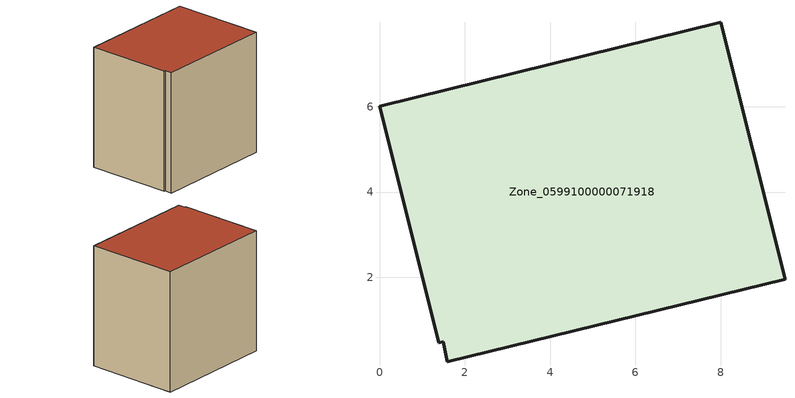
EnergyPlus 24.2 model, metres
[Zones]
Zone_0599100000071918
 floor ground (C_G): 1.49,0.49 1.39,0.47 0,6.01 8,7.98 9.51,1.95 1.59,0.02 z0
 wall outside (C_F): 9.51,1.95 8,7.98 0,6.01 1.39,0.47 1.49,0.49 1.59,0.02 9.51,1.95 z0:8.16
 roof outside (C_R): 1.59,0.02 9.51,1.95 8,7.98 0,6.01 1.39,0.47 1.49,0.49 z8.16
[BUILDING]
Pand.0599100000071918: North Axis=0; Terrain=City; Loads Convergence Tolerance Value=0.04; Temperature Convergence Tolerance Value=0.4; Solar Distribution=FullExterior; Maximum Number of Warmup Days=25; Minimum Number of Warmup Days=1
[Site:Location]
Rotterdam.The.Hague.AP_ZH_NLD Design_Conditions: Latitude=51.96; Longitude=4.45; Time Zone=1; Elevation=-4.5
[SITE:GROUNDTEMPERATURE:BUILDINGSURFACE]
18, 18, 18, 18, 18, 18, 18, 18, 18, 18, 18, 18
[MATERIAL] Thermal Absorptance=0.9; Solar Absorptance=0.7; Visible Absorptance=0.7
Name | Roughness | Thickness | Conductivity | Density | Specific Heat
G.TI.1946-1964 | MediumSmooth | 0.15 | 1 | 540 | 1210
F.TI.1946-1964 | Rough | 0.3 | 0.857143 | 1920 | 840
R.TI.1946-1964 | MediumRough | 0.2 | 0.277778 | 1500 | 1000
[CONSTRUCTION]
C_G: G.TI.1946-1964
C_F: F.TI.1946-1964
C_R: R.TI.1946-1964
[ZONE]
Zone_0599100000071918: Type=1; Multiplier=1; Ceiling Height=Autocalculate; Volume=Autocalculate; Floor Area=autocalculate; Part of Total Floor Area=Yes
[ZONEINFILTRATION:DESIGNFLOWRATE]
Infil_Zone_0599100000071918: Zone or ZoneList or Space or SpaceList=Zone_0599100000071918; Schedule=AlwaysOn; Design Flow Rate Calculation Method=Flow/Area; Flow Rate per Floor Area=0.003; Constant Term Coefficient=1; Temperature Term Coefficient=0; Velocity Term Coefficient=0; Velocity Squared Term Coefficient=0
[HVACTEMPLATE:ZONE:IDEALLOADSAIRSYSTEM]
Zone_0599100000071918: Maximum Heating Supply Air Temperature=50; Minimum Cooling Supply Air Temperature=13; Maximum Heating Supply Air Humidity Ratio=0.0156; Minimum Cooling Supply Air Humidity Ratio=0.0077; Heating Limit=NoLimit; Cooling Limit=NoLimit; Dehumidification Control Type=ConstantSensibleHeatRatio; Cooling Sensible Heat Ratio=0.7; Dehumidification Setpoint=60; Humidification Control Type=None; Humidification Setpoint=30; Outdoor Air Method=None; Outdoor Air Flow Rate per Person=0.00944; Outdoor Air Flow Rate per Zone Floor Area=0; Outdoor Air Flow Rate per Zone=0; Demand Controlled Ventilation Type=None; Outdoor Air Economizer Type=NoEconomizer; Heat Recovery Type=None; Sensible Heat Recovery Effectiveness=0.7; Latent Heat Recovery Effectiveness=0.65
[ZONECONTROL:THERMOSTAT]
ThermostatControl_Zone_0599100000071918: Zone or ZoneList=Zone_0599100000071918; Control Type Schedule=DualSetpointControlType; Control 1=Thermostat_Zone_0599100000071918; Temperature Difference Between Cutout And Setpoint=0
[THERMOSTATSETPOINT:DUALSETPOINT]
Thermostat_Zone_0599100000071918: Heating Setpoint Temperature Schedule=HeatingSetpoint_Zone_0599100000071918; Cooling Setpoint Temperature Schedule=CoolingSetpoint_Zone_0599100000071918
[SCHEDULE:COMPACT]
HeatingSetpoint_Zone_0599100000071918: Through: 12/31, For: AllDays, Until: 24:00, 21
CoolingSetpoint_Zone_0599100000071918: Through: 12/31, For: AllDays, Until: 24:00, 24
DualSetpointControlType: Through: 12/31, For: AllDays, Until: 24:00, 4
AlwaysOn: Through: 12/31, For: AllDays, Until: 24:00, 1
